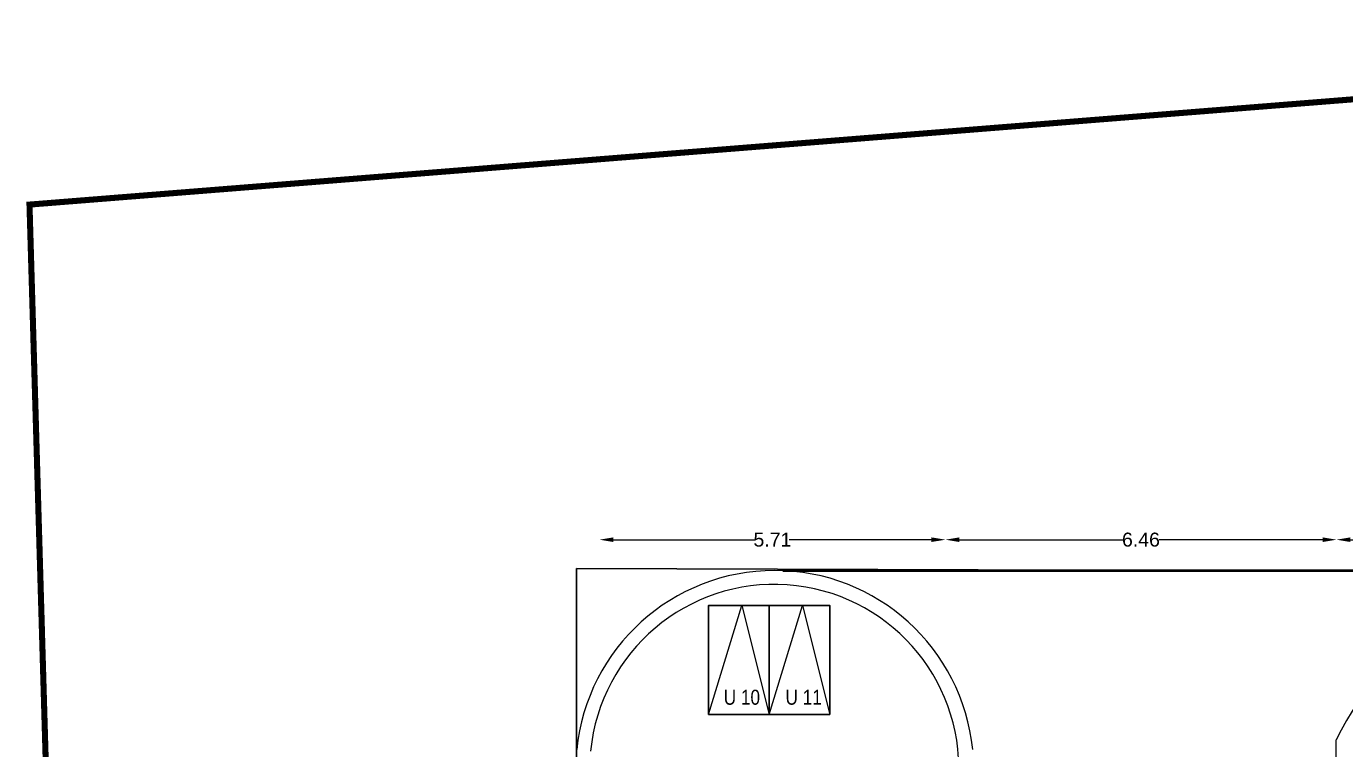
# Model space of a CAD drawing. Header units: metres. Extents: x -38 to 401, y 28 to 287.
# Drawn here: x 137.78 to 159.55, y 219.79 to 231.73 of the extents above; entities that cross this region are included whole.
import ezdxf

# ---------------------------------------------------------------- set-up
doc = ezdxf.new("R2010")
doc.units = ezdxf.units.M
for name, color, linetype in [('BLK_1_BASEMENT_-1_BLDG_FOOTPRINT', 1, 'Continuous'), ('BLK_1_FLR_-1_BLT_UP_AREA', 1, 'Continuous'), ('BLK_1_FLR_-1_BLT_UP_AREA_DEDUCT', 1, 'Continuous'), ('TWO_WHEELER_PARKING', 4, 'Continuous')]:
    doc.layers.add(name, color=color, linetype=linetype)
doc.styles.get("Standard").update_dxf_attribs({"font": 'arial.ttf'})
doc.dimstyles.get("Standard").update_dxf_attribs({"dimtxt": 0.18, "dimasz": 0.18, "dimexe": 0.18, "dimexo": 0.0625, "dimgap": 0.09, "dimtad": 0, "dimtih": 1, "dimtoh": 1, "dimdec": 4, "dimzin": 0, "dimdsep": 46, "dimtxsty": 'Standard', "dimcen": 0.09, "dimadec": 0, "dimazin": 0, "dimtfac": 1, "dimtdec": 4, "dimtofl": 0, "dimtmove": 0, "dimatfit": 3, "dimfxl": 0, "dimtolj": 1, "dimtzin": 0, "dimarcsym": 0})

# ---------------------------------------------------------------- blocks, each defined once
blk = doc.blocks.new('*D201')
at = {"color": 0, "lineweight": -2}
for p, q in [((147.47, 223.257), (149.818, 223.257)), ((152.72, 223.257), (150.371, 223.257))]:
    blk.add_line(p, q, dxfattribs=at)
at = {"color": 0}
for points in [[(147.47, 223.295), (147.47, 223.219), (147.24, 223.257)], [(152.72, 223.295), (152.72, 223.219), (152.95, 223.257)]]:
    blk.add_solid(points, dxfattribs=at)
at = {"layer": 'Defpoints', "color": 0}
for p in [(152.95, 223.257), (152.95, 223.231), (147.24, 223.116)]:
    blk.add_point(p, dxfattribs=at)
at = {"color": 0, "lineweight": 25, "insert": (150.095, 223.257), "char_height": 0.23, "attachment_point": 5}
blk.add_mtext('\\A1;5.71', dxfattribs=at)
blk = doc.blocks.new('*D202')
at = {"color": 0, "lineweight": -2}
for p, q in [((153.18, 223.257), (155.878, 223.257)), ((159.175, 223.257), (156.477, 223.257))]:
    blk.add_line(p, q, dxfattribs=at)
at = {"color": 0}
for points in [[(153.18, 223.295), (153.18, 223.219), (152.95, 223.257)], [(159.175, 223.295), (159.175, 223.219), (159.405, 223.257)]]:
    blk.add_solid(points, dxfattribs=at)
at = {"layer": 'Defpoints', "color": 0}
for p in [(152.95, 223.231), (159.405, 223.257), (159.405, 223.191)]:
    blk.add_point(p, dxfattribs=at)
at = {"color": 0, "lineweight": 25, "insert": (156.177, 223.257), "char_height": 0.23, "attachment_point": 5}
blk.add_mtext('\\A1;6.46', dxfattribs=at)
blk = doc.blocks.new('*D203')
at = {"color": 0, "lineweight": -2}
for p, q in [((159.635, 223.257), (160.455, 223.257)), ((161.875, 223.257), (161.055, 223.257))]:
    blk.add_line(p, q, dxfattribs=at)
at = {"color": 0}
for points in [[(159.635, 223.295), (159.635, 223.219), (159.405, 223.257)], [(161.875, 223.295), (161.875, 223.219), (162.105, 223.257)]]:
    blk.add_solid(points, dxfattribs=at)
at = {"layer": 'Defpoints', "color": 0}
for p in [(159.405, 223.191), (162.105, 223.257), (162.105, 223.191)]:
    blk.add_point(p, dxfattribs=at)
at = {"color": 0, "lineweight": 25, "insert": (160.755, 223.257), "char_height": 0.23, "attachment_point": 5}
blk.add_mtext('\\A1;2.70', dxfattribs=at)

msp = doc.modelspace()

# ---------------------------------------------------------------- linework, layer by layer
at = {"color": 7, "lineweight": 25}
msp.add_line((159.3999, 207.38016), (159.3999, 219.95134), dxfattribs=at)
for points, const_width in [([(156.81641, 140.92052), (174.77709, 140.88688), (175.30226, 151.02343), (176.08157, 166.31064), (176.86505, 182.51446), (177.41485, 193.75026), (177.66562, 201.03743), (177.72363, 203.22248), (177.41875, 206.34935), (176.15255, 216.16262), (174.14195, 231.68014), (137.83299, 228.79073), (138.36052, 210.69639), (138.75911, 179.1703), (138.70728, 173.46369), (138.84932, 140.91242), (147.32775, 140.92388), (174.77709, 140.88688)], 0.1), ([(150.26115, 222.74568), (163.8699, 222.74568)], 0.04809)]:
    msp.add_lwpolyline(points, dxfattribs=dict(at, const_width=const_width))
for points in [[(149.04, 220.3706), (150.04, 220.3706), (150.04, 222.1706), (149.04, 222.1706)], [(150.04, 220.3706), (151.04, 220.3706), (151.04, 222.1706), (150.04, 222.1706)]]:
    msp.add_lwpolyline(points, close=True, dxfattribs=at)
for points in [[(149.04, 220.3706), (149.59, 222.1706), (150.04, 220.3706)], [(150.04, 220.3706), (150.59, 222.1706), (151.04, 220.3706)]]:
    msp.add_lwpolyline(points, dxfattribs=at)
for centre, radius, start, end in [((150.1324, 219.46452), 3.28369, 5.691406, 174.308594), ((163.8699, 217.77326), 4.97241, 23.929802, 154.02169), ((150.12605, 219.47153), 3.04668, 357.528742, 174.427976)]:
    msp.add_arc(centre, radius, start, end, dxfattribs=at)
at = {"layer": 'BLK_1_BASEMENT_-1_BLDG_FOOTPRINT', "color": 1, "lineweight": 30}
msp.add_lwpolyline([(146.8599, 222.78193), (168.4099, 222.70943), (168.4099, 200.12516), (174.36946, 200.12766), (174.61927, 199.86797), (172.8803, 165.60579), (172.65368, 165.37016), (168.4099, 165.37016), (168.4099, 156.89016), (168.34756, 150.89016), (141.8349, 150.89016), (141.8349, 206.57765), (142.0849, 206.82765), (146.6099, 206.82765), (146.8599, 207.07765)], close=True, dxfattribs=at)
at = {"layer": 'BLK_1_FLR_-1_BLT_UP_AREA', "color": 12, "lineweight": 30}
msp.add_lwpolyline([(146.8599, 222.78193), (168.4099, 222.70943), (168.4099, 200.12516), (174.36946, 200.12766), (174.61927, 199.86797), (172.8803, 165.60579), (172.65368, 165.37016), (168.4099, 165.37016), (168.4099, 156.89016), (168.34756, 150.89016), (141.8349, 150.89016), (141.8349, 206.57765), (142.0849, 206.82765), (146.6099, 206.82765), (146.8599, 207.07765)], close=True, dxfattribs=at)
at = {"layer": 'BLK_1_FLR_-1_BLT_UP_AREA_DEDUCT', "color": 12, "lineweight": 30}
msp.add_lwpolyline([(146.8599, 222.78193), (168.4099, 222.70943), (168.4099, 200.12516), (174.36946, 200.12766), (174.61927, 199.86797), (172.8803, 165.60579), (172.65368, 165.37016), (168.4099, 165.37016), (168.4099, 156.89016), (168.34756, 150.89016), (141.8349, 150.89016), (141.8349, 206.57765), (142.0849, 206.82765), (146.6099, 206.82765), (146.8599, 207.07765)], close=True, dxfattribs=at)
at = {"layer": 'TWO_WHEELER_PARKING', "color": 2, "lineweight": 30}
for points in [[(149.04, 220.3706), (150.04, 220.3706), (150.04, 222.1706), (149.04, 222.1706)], [(150.04, 220.3706), (151.04, 220.3706), (151.04, 222.1706), (150.04, 222.1706)]]:
    msp.add_lwpolyline(points, close=True, dxfattribs=at)

# ---------------------------------------------------------------- texts
at = {"color": 7, "lineweight": 25, "char_height": 0.2475, "width": 2.4954378, "attachment_point": 1}
for s, insert in [('{\\fArial Narrow|b0|i0|c0|p34;\\W6.12744;  \\W1;U 10 }', (148.32521, 220.77875)), ('{\\fArial Narrow|b0|i0|c0|p34;\\W6.2495;  \\W1;U 11 }', (149.32521, 220.77875))]:
    msp.add_mtext(s, dxfattribs=dict(at, insert=insert))

# ---------------------------------------------------------------- dimensions: what is measured, and where the dimension line sits
at = {"color": 7, "lineweight": 25}
for base, p1, p2, text, picture, middle in [((152.9499, 223.25714), (147.2399, 223.11618), (152.9499, 223.23118), '5.71', '*D201', (150.0949, 223.25714)), ((159.4049, 223.25714), (152.9499, 223.23118), (159.4049, 223.19121), '6.46', '*D202', (156.1774, 223.25714)), ((162.1049, 223.25714), (159.4049, 223.19121), (162.1049, 223.19075), '2.70', '*D203', (160.7549, 223.25714))]:
    dim = msp.add_linear_dim(base=base, p1=p1, p2=p2, text=text, dimstyle='Standard', override={"dimscale": 1, "dimtxt": 0.23, "dimasz": 0.23, "dimgap": 0, "dimse1": 1, "dimse2": 1, "dimtmove": 1}, dxfattribs=at)
    dim.commit()
    dim.dimension.update_dxf_attribs({"geometry": picture, "text_midpoint": middle})

doc.saveas('drawing.dxf')
